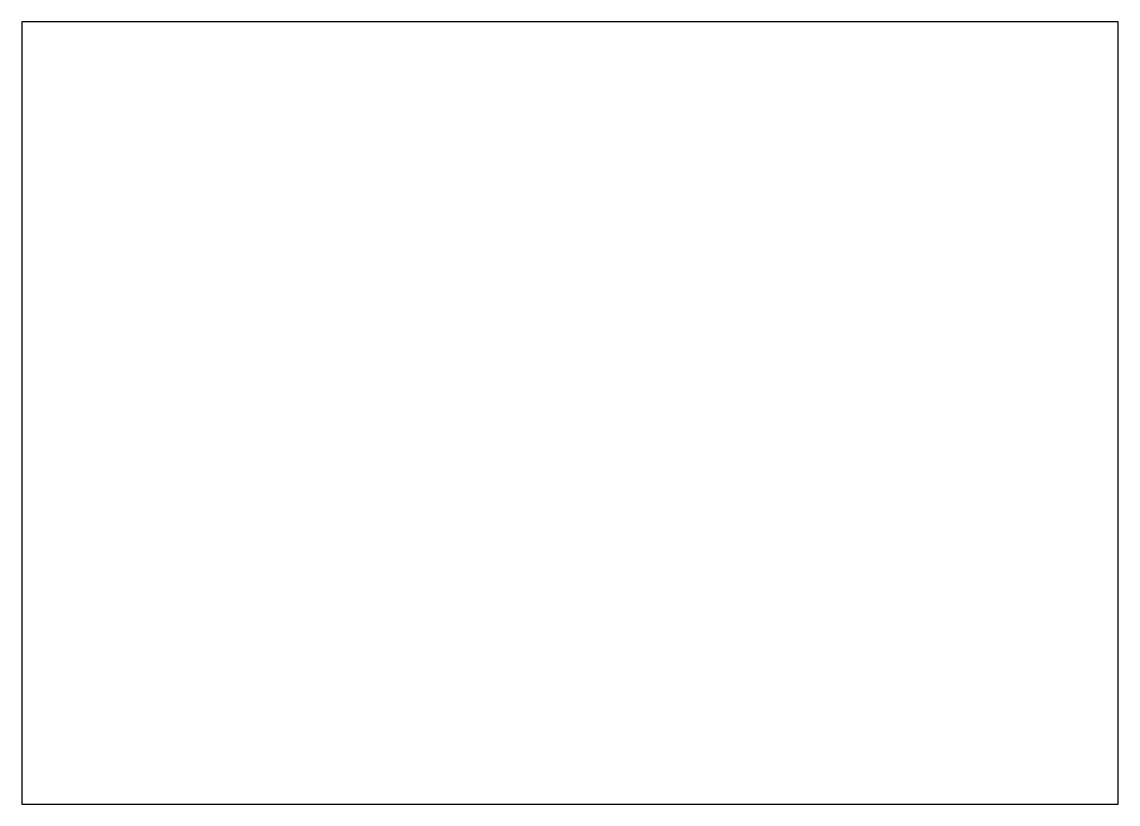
# Paper-space layout 'IEC A3 Title Block' of a CAD drawing. Header units: millimetres. Extents: x 13 to 415, y 5 to 292.
import ezdxf

# ---------------------------------------------------------------- set-up
doc = ezdxf.new("R2010")
doc.units = ezdxf.units.MM
doc.header["$LTSCALE"] = 6

psp = doc.layouts.new('IEC A3 Title Block')

# ---------------------------------------------------------------- linework, layer by layer
psp.add_lwpolyline([(12.99, 5.13), (414.99, 5.13), (414.99, 5.13), (414.99, 5.13), (414.99, 292.13), (12.99, 292.13)], close=True)

# ---------------------------------------------------------------- viewports
at = {"layer": '0'}
vp = psp.add_viewport(center=(213.99, 148.63), size=(402, 287), view_center_point=(44.95, 709.31), view_height=294.0959, dxfattribs=at)
vp.dxf.flags = 0x10000  # cut along an outline
vp.dxf.clipping_boundary_handle = psp.add_lwpolyline([(12.99, 5.13), (414.99, 5.13), (414.99, 5.13), (414.99, 5.13), (414.99, 292.13), (12.99, 292.13)], format="xyb", close=True, dxfattribs={"invisible": 1}).dxf.handle

doc.saveas('drawing.dxf')
